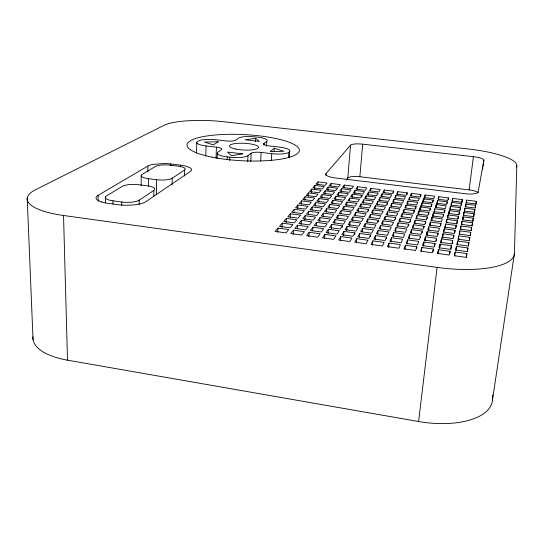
<?xml version="1.0" encoding="UTF-8"?>
<svg xmlns="http://www.w3.org/2000/svg" width="544" height="544" viewBox="0 0 544 544"><rect width="100%" height="100%" fill="white"/><g stroke="black" fill="none" stroke-linecap="round" stroke-linejoin="round"><path stroke-width="0.82" d="M139.176 204.401L139.189 200.158L153.864 190.414A12.573 3.482 0.8 0 0 147.104 185.803L138.822 184.736A12.573 3.461 0.6 0 0 122.38 186.327L106.576 195.833A13.11 3.726 0.2 0 0 112.996 200.831L121.781 202.008A13.117 3.754 0.4 0 0 139.189 200.158M141.168 185.422L141.195 175.569M147.866 171.918L147.893 166.049A18.843 4.821 1.4 0 1 152.891 164.39L164.431 163.513A17 4.345 1.4 0 1 170.802 163.955L180.472 165.145A17.014 4.372 1.5 0 1 185.98 166.165L190.108 167.763L191.529 169.164A18.856 4.848 1.5 0 1 190.488 171.34L145.867 201.668A21.563 6.174 0.3 0 1 140.019 203.946L134.545 204.884L126.262 205.292A19.509 5.603 0.4 0 1 118.735 204.762L107.488 203.252A19.502 5.556 0.2 0 1 101.279 201.933M148.498 186.238L148.539 178.684A11.907 3.135 1.1 0 1 142.14 174.44L155.4 166.464A11.465 2.931 1.4 0 1 170.197 165.186L177.861 166.131A11.472 2.944 1.5 0 1 184.504 170.075L184.389 175.97M153.823 196.268L153.864 190.414M156.495 194.847L156.631 179.71L148.539 178.684M170.775 165.648L170.796 163.955M172.108 184.906L172.203 178.235L184.504 170.075M180.445 166.838L180.472 165.145M196.513 153.272L196.765 142.684M205.788 155.992L206.06 145.935A13.838 3.176 2.3 0 1 197.567 141.535L198.444 141.012A13.797 3.155 2.3 0 1 215.839 139.747L225.882 140.91A7.65 1.72 2.6 0 0 235.532 140.202L238.646 138.094A13.396 3.012 2.9 0 1 255.17 136.891L257.557 137.163A13.403 3.012 3 0 1 266.744 141.318L266.492 146.282M514.44 253.477L516.8 165.444A50.891 11.465 6 0 0 468.581 149.015L223.081 121.686A47.464 10.268 2.3 0 0 164.057 125.304L35.802 189.591A66.089 18.727 -0.2 0 0 63.532 215.485L437.097 267.403A70.876 22.386 6.8 0 0 514.44 253.477L492.47 399.996A66.844 31.239 8.7 0 1 418.588 421.512L67.504 360.176A62.614 26.37 -2.5 0 1 32.926 336.886M216.063 158.073L216.403 147.152L206.06 145.935M217.09 158.433L217.253 153.36M227.12 159.378L227.208 156.89A14.396 3.461 2.6 0 1 217.974 152.102L221.469 149.736A8.038 1.89 2.3 0 0 216.403 147.152M229.711 160.521L229.826 157.202A14.402 3.461 2.6 0 0 247.982 155.666L251.158 153.238A8.092 1.938 3 0 1 261.12 152.408L271.735 153.66A13.981 3.291 3.3 0 0 288.925 152.204L289.564 151.64A13.947 3.271 3.3 0 0 279.602 147.132L269.3 145.942A7.711 1.761 3.2 0 1 263.922 143.473L263.84 145.146M247.724 161.554L247.982 155.666M250.791 161.554L251.158 153.238M255.476 141.542L255.626 138.285L245.038 139.781L259.366 141.426L255.626 138.285M260.712 160.881L261.12 152.408M271.381 160.446L271.735 153.66M274.101 151.647L274.285 148.267L283.907 151.314L270.239 151.565L274.285 148.267M277.753 232.274L277.984 228.079L288.762 229.534L286.008 232.88L275.114 231.397L277.984 228.079M282.016 227.385L282.261 223.149L292.862 224.563L290.204 227.793L279.487 226.352L282.261 223.149M288.626 157.243L288.925 152.204M289.218 157.502L289.564 151.64M286.137 222.557L286.389 218.382L296.813 219.762L294.243 222.877L283.71 221.476L286.389 218.382M290.17 217.131L290.374 213.778L300.635 215.125L298.153 218.137L287.783 216.77L290.374 213.778M294.018 212.697L294.229 209.324L304.327 210.644L301.927 213.554L291.727 212.221L294.229 209.324M293.243 234.41L293.508 230.173L304.368 231.642L301.784 235.022L290.809 233.532L293.508 230.173M297.745 208.413L297.956 205.02L307.897 206.305L305.578 209.12L295.535 207.822L297.956 205.02M297.31 228.521L297.527 225.189L308.203 226.61L305.708 229.874L294.916 228.426L297.527 225.189M301.349 204.197L301.566 200.852L311.358 202.103L309.114 204.83L299.22 203.565L301.566 200.852M301.131 224.556L301.403 220.368L311.902 221.762L309.502 224.91L298.887 223.496L301.403 220.368M304.837 200.185L305.062 196.819L314.704 198.043L312.528 200.682L302.79 199.444L305.062 196.819M304.871 219.926L305.15 215.716L315.479 217.07L313.16 220.116L302.716 218.736L305.15 215.716M308.224 196.296L308.448 192.909L317.948 194.106L315.84 196.663L306.245 195.452L308.448 192.909M308.543 214.601L308.774 211.215L318.94 212.541L316.696 215.485L306.422 214.139L308.774 211.215M492.47 399.996L492.803 394.917M311.501 192.46L311.732 189.122L321.089 190.284L319.049 192.766L309.597 191.583L311.732 189.122M308.856 236.45L309.142 232.281L320.083 233.757L317.676 237.177L306.619 235.674L309.142 232.281M312.045 210.202L312.276 206.87L322.286 208.155L320.11 211.004L309.998 209.692L312.276 206.87M314.677 188.816L314.915 185.443L324.142 186.585L322.157 188.992L312.848 187.83L314.915 185.443M312.664 230.588L312.902 227.242L323.653 228.677L321.334 231.975L310.461 230.513L312.902 227.242M315.432 206.006L315.663 202.654L325.523 203.918L323.422 206.672L313.466 205.394L315.663 202.654M317.832 184.294L318.002 181.88L327.1 182.995L325.176 185.327L315.996 184.192L318.002 181.88M316.288 225.733L316.526 222.374L327.1 223.774L324.863 226.957L314.174 225.536L316.526 222.374M318.709 201.953L318.947 198.58L328.658 199.811L326.618 202.477L316.819 201.226L318.947 198.58M319.784 221.041L320.028 217.668L330.432 219.035L328.27 222.108L317.757 220.721L320.028 217.668M321.885 197.955L322.13 194.63L331.69 195.833L329.718 198.417L320.062 197.193L322.13 194.63M325.883 175.29L326.006 173.611L350.513 145.187A10.608 2.38 4.5 0 1 362.685 144.174L473.416 156.679A11.05 2.468 6.1 0 1 483.861 160.317L483.079 166.206M323.163 216.512L323.415 213.119L333.656 214.452L331.561 217.43L321.218 216.077L323.415 213.119M324.965 194.154L325.21 190.801L334.635 191.978L332.724 194.48L323.211 193.29L325.21 190.801M327.95 190.468L328.202 187.088L337.484 188.238L335.634 190.665L326.257 189.502L328.202 187.088M326.441 212.065L326.692 208.726L336.763 210.025L334.744 212.901L324.564 211.582L326.692 208.726M324.584 238.592L324.897 234.41L335.913 235.899L333.69 239.353L322.544 237.837L324.897 234.41M330.915 185.987L331.099 183.484L340.252 184.613L338.456 186.966L329.215 185.83L331.099 183.484M329.603 207.828L329.861 204.469L339.782 205.741L337.824 208.522L327.801 207.237L329.861 204.469M328.066 233.505L328.386 229.31L339.218 230.758L337.069 234.09L326.121 232.621L328.386 229.31M332.663 203.735L332.928 200.348L342.693 201.593L340.802 204.286L330.936 203.028L332.928 200.348M331.432 228.596L331.758 224.386L342.407 225.801L342.271 227.487M335.641 199.696L335.9 196.364L345.522 197.574L343.686 200.178L333.968 198.954L335.9 196.364M334.75 223.02L335.016 219.633L345.488 221.007L343.488 224.121L332.901 222.72L335.016 219.633M338.511 195.854L338.776 192.494L348.255 193.678L346.48 196.207L336.906 195.004L338.776 192.494M337.892 218.368L338.157 215.036L348.466 216.376L346.535 219.388L336.117 218.022L338.157 215.036M341.299 192.127L341.571 188.741L350.914 189.904L349.187 192.352L339.755 191.182L341.571 188.741M340.932 213.948L341.204 210.596L351.349 211.902L349.479 214.812L339.225 213.479L341.204 210.596M344.08 187.612L344.277 185.103L353.484 186.238L351.812 188.618L342.516 187.469L344.277 185.103M340.422 240.74L340.762 236.552L351.859 238.048L349.819 241.543L338.592 240.02L340.762 236.552M343.869 209.664L344.148 206.298L354.13 207.57L352.322 210.385L342.23 209.086L344.148 206.298M346.324 180.01L347.827 178.01L350.513 145.187M343.638 235.6L343.985 231.397L354.899 232.852L354.749 234.539M346.718 205.455L346.997 202.137L356.83 203.381L355.076 206.101L345.141 204.836L346.997 202.137M346.746 230.642L347.099 226.42L357.823 227.841L355.926 231.091L345.08 229.65L347.099 226.42M349.547 200.614L349.758 198.104L359.441 199.322L357.741 201.96L347.963 200.722L349.758 198.104M349.751 225.774L350.098 221.612L360.652 222.999L358.816 226.141L348.146 224.733L350.098 221.612M352.145 197.567L352.43 194.194L361.971 195.384L361.821 197.071M354.742 193.732L355.021 190.407L364.426 191.576L362.828 194.052L353.335 192.868L355.021 190.407M352.723 220.313L353.002 216.968L363.385 218.321L361.61 221.354L351.118 219.987L353.002 216.968M357.326 189.251L357.537 186.735L366.806 187.877L365.255 190.278L355.905 189.122L357.537 186.735M355.524 215.839L355.81 212.48L366.024 213.792L364.31 216.73L353.988 215.397L355.81 212.48M347.827 178.01A10.479 2.72 4.6 0 1 359.87 176.732L362.685 144.174M358.231 211.514L358.53 208.134L368.58 209.42L368.424 211.113M356.381 242.91L356.748 238.707L367.928 240.217L366.071 243.753L354.763 242.216L356.748 238.707M360.862 207.257L361.155 203.932L371.056 205.183L369.451 207.937L359.448 206.659L361.155 203.932M359.326 237.714L359.7 233.492L370.688 234.96L370.532 236.654M363.406 203.211L363.705 199.859L373.449 201.083L371.892 203.748L362.046 202.504L363.705 199.859M362.243 231.853L362.549 228.466L373.347 229.894L371.62 233.186L360.699 231.73L362.549 228.466M365.942 198.444L366.166 195.908L375.768 197.112L374.265 199.689L364.568 198.472L366.166 195.908M364.997 226.943L365.296 223.604L375.918 224.998L374.252 228.181L363.508 226.76L365.296 223.604M368.261 195.418L368.56 192.086L378.019 193.256L376.557 195.758L367.01 194.568L368.56 192.086M367.649 222.265L367.955 218.912L378.406 220.272L378.243 221.952M370.648 190.896L370.879 188.374L380.202 189.523L378.787 191.95L369.376 190.788L370.879 188.374M370.212 217.743L370.518 214.377L380.807 215.703L379.243 218.668L368.852 217.321L370.518 214.377M372.701 213.302L373.007 209.984L383.126 211.276L381.616 214.152L371.389 212.833L373.007 209.984M375.102 209.073L375.408 205.734L385.376 206.999L383.914 209.78L373.85 208.495L375.408 205.734M372.456 245.092L372.851 240.876L384.118 242.4L382.446 245.976L371.049 244.426L372.851 240.876M377.42 204.986L377.74 201.62L387.552 202.858L387.382 204.537M375.129 239.836L375.523 235.606L386.594 237.089L386.43 238.755M379.753 200.172L379.998 197.635L389.66 198.839L388.287 201.45L378.529 200.226L379.998 197.635M377.788 233.852L378.107 230.527L388.987 231.962L387.437 235.294L376.428 233.825L378.107 230.527M381.942 196.275L382.18 193.773L391.7 194.949L390.374 197.479L380.759 196.282L382.18 193.773M380.276 228.956L380.596 225.61L391.299 227.018L389.796 230.228L378.978 228.8L380.596 225.61M384.064 192.549L384.302 190.026L393.686 191.175L393.516 192.862M382.677 224.23L383.003 220.871L393.53 222.238L392.081 225.338L381.439 223.951L383.003 220.871M385.002 219.66L385.329 216.281L395.685 217.62L395.515 219.307M387.253 215.172L387.58 211.847L397.773 213.153L396.413 216.05L386.118 214.73L387.58 211.847M389.429 210.902L389.756 207.556L399.786 208.828L398.48 211.636L388.341 210.344L389.756 207.556M391.53 206.768L391.87 203.402L401.744 204.639L400.472 207.359L390.497 206.101L391.87 203.402M388.654 247.296L389.076 243.066L400.425 244.603L398.949 248.214L387.464 246.656L389.076 243.066M393.577 202.694L393.91 199.369L403.634 200.586L402.404 203.218L392.584 201.987L393.91 199.369M391.048 241.903L391.469 237.742L402.621 239.231L401.193 242.719L389.919 241.196L391.469 237.742M395.638 197.982L395.889 195.466L405.47 196.656L404.28 199.206L394.604 198.002L395.889 195.466M397.555 194.215L397.814 191.685L407.252 192.841L407.068 194.534M393.353 236.776L393.781 232.601L404.736 234.049L403.362 237.415L392.278 235.94L393.781 232.601M395.576 231.826L396.005 227.637L406.783 229.051L405.457 232.295L394.563 230.86L396.005 227.637M397.814 226.209L398.16 222.843L408.762 224.216L408.578 225.903M399.901 221.524L400.241 218.205L410.666 219.552L410.4 222.04M401.907 217.063L402.254 213.724L412.515 215.036L411.312 217.967L400.948 216.634L402.254 213.724M403.852 212.745L404.206 209.386L414.297 210.664L414.12 212.344M405.824 207.72L406.089 205.19L416.031 206.434L415.759 208.923M407.565 204.449L407.918 201.117L417.704 202.341L416.616 205L406.728 203.762L407.918 201.117M409.421 199.696L409.686 197.18L419.329 198.37L418.268 200.947L408.537 199.736L409.686 197.18M404.981 249.438L405.423 245.276L416.86 246.82L416.67 248.486M411.135 195.84L411.4 193.358L420.9 194.521L420.628 197.01M407.082 244.059L407.531 239.884L418.764 241.386L417.527 244.909L406.164 243.386L407.531 239.884M409.115 238.877L409.564 234.688L420.607 236.15L420.417 237.83M411.162 233.036L411.529 229.67L422.382 231.091L422.192 232.778M413.052 228.201L413.426 224.822L424.096 226.209L423.905 227.868M414.888 223.468L415.256 220.143L425.755 221.496L425.564 223.162M416.663 218.953L417.03 215.614L427.353 216.934L427.162 218.606M418.37 214.594L418.744 211.228L428.903 212.52L428.713 214.2M418.955 213.092L419.322 209.739L420.403 206.985L430.406 208.243L430.216 209.909M420.036 210.304L420.403 206.985M420.594 208.916L420.968 205.55L422.008 202.878L431.861 204.109L431.569 206.618M421.641 206.217L422.008 202.878M422.28 203.973L422.559 201.484L423.565 198.893L433.269 200.097L433.072 201.783M423.191 202.259L423.565 198.893M423.817 200.056L425.075 195.038L434.636 196.207L433.745 198.737L424.096 197.547M424.796 197.526L425.075 195.038M421.416 251.668L421.892 247.5L433.412 249.05L433.119 251.559M423.232 246.235L423.708 242.046L435.03 243.562L434.731 246.078M423.851 244.365L424.041 242.706M424.986 240.992L425.462 236.796L436.587 238.265L436.288 240.788M425.483 240.026L425.68 238.354M426.775 235.09L427.156 231.724L438.09 233.152L437.893 234.811M427.156 235.035L427.346 233.356M428.414 230.146L428.794 226.821L439.538 228.222L438.6 231.424L427.734 230.003L428.794 226.821M428.767 230.214L428.958 228.534M429.991 225.427L430.372 222.088L440.946 223.448L440.742 225.121M430.331 225.461L430.624 222.972M431.514 220.864L431.902 217.512L442.299 218.844L441.415 221.836L430.909 220.483L431.902 217.512M431.936 220.13L432.419 215.961L433.378 213.085L443.612 214.384L443.414 216.036M432.99 216.458L433.378 213.085M433.588 214.098L434.812 208.801L444.883 210.066L444.577 212.561M434.425 212.126L434.812 208.801M435.9 207.155L436.193 204.646L446.107 205.884L445.312 208.597L435.295 207.346L436.193 204.646M436.274 206.57L437.539 200.627L447.304 201.838L447.1 203.49M437.145 204L437.539 200.627M438.546 199.22L438.838 196.724L448.46 197.907L448.256 199.573M437.981 253.919L438.484 249.737L450.092 251.301L449.779 253.817M438.423 252.797L438.722 250.301M418.588 421.512L437.097 267.403M439.504 248.424L440.008 244.229L451.411 245.752L450.99 249.111M440.021 246.534L440.225 244.868M440.973 243.12L441.483 238.911L452.683 240.394L452.268 243.705M441.272 242.978L441.476 241.305M441.674 239.625L442.898 233.784L453.907 235.232L453.601 237.721M442.496 237.102L442.898 233.784M442.768 237.096L443.074 234.573M443.87 232.166L444.271 228.834L455.097 230.241L454.777 232.744M444.434 229.643L445.597 224.053L456.239 225.42L455.92 227.936M445.189 227.399L445.597 224.053M445.434 227.419L445.74 224.924M446.468 222.788L446.876 219.429L457.348 220.762L456.919 224.135M446.699 222.877L446.903 221.204M447.712 218.266L448.113 214.955L458.415 216.26L458.102 218.749M448.229 215.961L449.31 210.623L459.449 211.895L459.136 214.404M449.004 213.126L449.31 210.623M449.215 213.302L449.412 211.643M450.065 209.787L450.473 206.428L460.455 207.672L460.136 210.195M450.357 209.182L450.561 207.509M451.194 205.673L451.595 202.368L461.421 203.585L461.217 205.238M451.466 205.19L451.67 203.51M452.275 201.763L452.69 198.431L462.366 199.621L461.944 202.96M454.689 256.095L455.206 251.994L466.902 253.572L466.364 257.679M455.899 250.628L456.43 246.418L467.922 247.955L467.486 251.267M456.314 248.724L456.532 247.051M457.089 245.194L457.613 241.046L468.901 242.542L468.466 245.861M457.375 244.27L457.586 242.59M458.225 240.026L458.755 235.865L469.846 237.32L469.404 240.652M458.395 240.013L458.714 237.483M458.687 240.04L458.905 238.374M459.435 234.199L459.857 230.86L470.757 232.281L470.315 235.627M459.598 234.151L459.809 232.485M460.496 229.378L460.924 226.025L471.641 227.406L471.199 230.765M460.646 229.391L460.856 227.725M461.523 224.726L461.951 221.354L472.491 222.7L472.056 226.012M461.659 224.801L461.87 223.122M462.522 220.157L462.951 216.832L473.321 218.144L472.879 221.476M462.754 219.429L462.971 217.777M463.053 219.144L463.27 217.471M463.481 215.798L463.91 212.459L474.116 213.738L473.674 217.09M463.814 214.302L464.841 208.223L474.892 209.474L474.443 212.847M464.413 211.589L464.841 208.223M465.426 206.604L465.746 204.116L475.64 205.34L475.306 207.835M465.521 206.897L465.732 205.224M465.773 206.754L465.984 205.102M466.201 203.449L466.623 200.138L476.36 201.334L475.925 204.646M478.4 192.535A10.907 2.815 6.5 0 0 469.139 189.904L473.416 156.679M482.63 169.565L482.854 167.885M516.555 167.124L516.8 165.444M466.902 253.572L466.215 257.353L454.376 255.741L455.206 251.994M467.922 247.955L467.262 251.6L455.634 250.036L456.43 246.418M468.901 242.542L468.262 246.058L456.844 244.535L457.613 241.046M469.846 237.32L469.234 240.713L458.014 239.231L458.755 235.865M470.757 232.281L470.166 235.552L459.143 234.11L459.857 230.86M471.641 227.406L471.07 230.568L460.231 229.167L460.924 226.025M472.491 222.7L471.94 225.76L461.285 224.386L461.951 221.354M473.321 218.144L472.784 221.102L462.298 219.769L462.951 216.832M474.116 213.738L473.6 216.6L463.284 215.302L463.91 212.459M474.892 209.474L474.388 212.248L464.236 210.977M475.64 205.34L475.15 208.026L465.161 206.781L465.746 204.116M476.36 201.334L475.891 203.939L466.052 202.728L466.623 200.138M483.861 160.317L478.142 191.978A12.662 3.25 6.4 0 1 464.787 193.678L335.458 177.97A12.111 3.114 4.3 0 1 326.006 173.611M450.092 251.301L449.208 255.041L437.458 253.443L438.484 249.737M451.411 245.752L450.554 249.356L439.022 247.806L440.008 244.229M452.683 240.394L451.86 243.875L440.524 242.366L441.483 238.911M453.907 235.232L453.111 238.585L441.98 237.116M455.097 230.241L454.328 233.478L443.38 232.05L444.271 228.834M456.239 225.42L455.498 228.555L444.734 227.161M457.348 220.762L456.627 223.788L446.046 222.428L446.876 219.429M458.415 216.26L457.722 219.184L447.311 217.858L448.113 214.955M459.449 211.895L458.776 214.73L448.535 213.432M460.455 207.672L459.802 210.419L449.718 209.154L450.473 206.428M461.421 203.585L460.795 206.244L450.867 205.006L451.595 202.368M462.366 199.621L461.754 202.191L451.982 200.988L452.69 198.431M433.412 249.05L432.324 252.749L420.668 251.165L421.892 247.5M435.03 243.562L433.983 247.126L422.532 245.582L423.708 242.046M436.587 238.265L435.574 241.706L424.327 240.203L425.462 236.796M438.09 233.152L437.111 236.47L426.061 235.015L427.156 231.724M440.946 223.448L440.035 226.549L429.345 225.162L430.372 222.088M443.612 214.384L442.762 217.28L432.419 215.961M444.883 210.066L444.054 212.867L433.881 211.582M447.304 201.838L446.529 204.469L436.669 203.238M448.46 197.907L447.705 200.457L437.995 199.26L438.838 196.724M416.86 246.82L415.575 250.471L404.002 248.9L405.423 245.276M420.607 236.15L419.41 239.55L408.245 238.061L409.564 234.688M422.382 231.091L421.226 234.376L410.251 232.927L411.529 229.67M424.096 226.209L422.98 229.384L412.189 227.97L413.426 224.822M425.755 221.496L424.674 224.556L414.066 223.183L415.256 220.143M427.353 216.934L426.312 219.892L415.874 218.552L417.03 215.614M428.903 212.52L427.897 215.383L417.629 214.078L418.744 211.228M430.406 208.243L429.434 211.018L419.322 209.739M431.861 204.109L430.916 206.795L420.968 205.55M433.269 200.097L432.358 202.701L422.559 201.484M408.762 224.216L407.476 227.358L396.76 225.95L398.16 222.843M410.666 219.552L409.428 222.584L398.888 221.218L400.241 218.205M414.297 210.664L413.141 213.506L402.934 212.201L404.206 209.386M416.031 206.434L414.902 209.182L404.865 207.917L406.089 205.19M420.9 194.521L419.88 197.023L410.285 195.84L411.4 193.358M386.594 237.089L384.989 240.536L373.789 239.034L375.523 235.606M395.685 217.62L394.284 220.619L383.819 219.259L385.329 216.281M407.252 192.841L406.096 195.323L396.562 194.147L397.814 191.685M370.688 234.96L368.9 238.374L357.782 236.878L359.7 233.492M378.406 220.272L376.788 223.339L366.228 221.959L367.955 218.912M387.552 202.858L386.138 205.55L376.224 204.292L377.74 201.62M393.686 191.175L392.394 193.63L382.928 192.46L384.302 190.026M354.899 232.852L352.927 236.225L341.89 234.743L343.985 231.397M368.58 209.42L366.921 212.262L356.762 210.956L358.53 208.134M342.407 225.801L340.333 229.017L329.569 227.582L331.758 224.386M361.971 195.384L360.325 197.941L350.69 196.738L352.43 194.194M263.922 143.473L266.744 141.318M147.893 166.049L98.131 195.33L98.212 201.232M227.208 156.89L229.826 157.202M359.87 176.732L469.139 189.904M101.279 201.933L97.05 199.859L95.989 198.064A21.556 6.14 0.2 0 1 98.131 195.33M27.2 198.125L33.034 339.619M63.532 215.485L67.504 360.176M105.359 197.18L105.42 202.932M112.996 200.831L113.023 204.184M121.781 202.008L121.795 205.367M172.203 178.235A11.914 3.155 1.2 0 1 156.631 179.71M218.294 141.76L213.398 144.915L204.483 142.045L218.294 141.76M242.651 153.864L231.499 155.7L227.474 152.062L242.651 153.864M212.595 157.264A56.243 13.11 2.8 0 0 299.295 150.919A56.243 13.11 2.8 0 0 217.695 134.796A56.243 13.11 2.8 0 0 212.595 157.264M235.994 149.11A14.559 3.38 2.8 0 0 258.577 147.553A14.559 3.38 2.8 0 0 237.626 143.33A14.559 3.38 2.8 0 0 235.994 149.11"/></g></svg>
